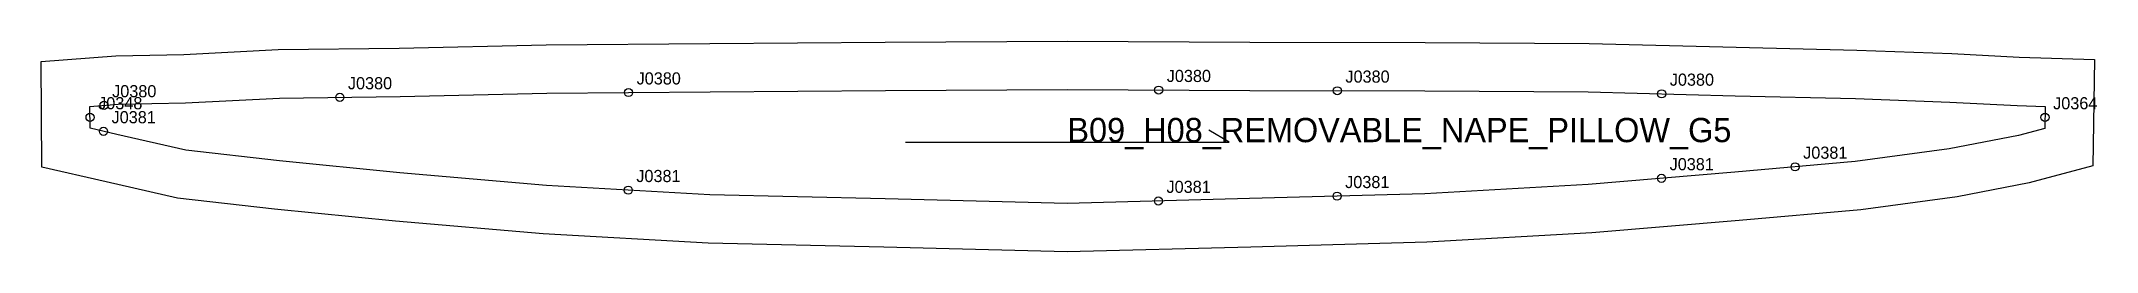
# Model space of a CAD drawing. Header units: millimetres. Extents: x -12 to 496, y -36 to 16.
import ezdxf

# ---------------------------------------------------------------- set-up
doc = ezdxf.new("R2010")
doc.units = ezdxf.units.MM
for name, color, linetype in [('CUT', 1, 'Continuous'), ('GRAIN', 3, 'Continuous'), ('LABEL', 7, 'Continuous'), ('NOTCH', 2, 'Continuous'), ('SEW', 5, 'Continuous')]:
    doc.layers.add(name, color=color, linetype=linetype)

msp = doc.modelspace()

# ---------------------------------------------------------------- linework, layer by layer
at = {"layer": 'CUT'}
msp.add_lwpolyline([(-12.08, 11.1), (6.37, 12.53), (23.17, 12.86), (46.48, 14.05), (76.43, 14.42), (112.74, 15.27), (153.21, 15.58), (196.52, 15.92), (241.62, 16.15), (286.69, 15.93), (330, 15.83), (370.52, 15.6), (406.91, 14.64), (436.74, 13.92), (460.2, 13.08), (476.79, 12.22), (495.45, 11.61), (495.03, -14.67), (479.33, -18.86), (461.48, -22.35), (437.66, -25.55), (407.58, -28.2), (371.17, -31.29), (330.4, -33.58), (286.91, -34.79), (241.56, -35.97), (196.25, -34.81), (152.77, -33.82), (111.98, -31.54), (75.51, -28.34), (45.58, -25.42), (21.64, -22.65), (3.97, -18.61), (-11.9, -15), (-12.08, 11.1)], close=True, dxfattribs=at)
at = {"layer": 'GRAIN'}
for p, q in [((201.58, -8.84), (281.58, -8.84)), ((281.58, -8.84), (276.58, -5.84))]:
    msp.add_line(p, q, dxfattribs=at)
at = {"layer": 'NOTCH'}
for centre in [(3.48, 0.27), (61.75, 2.24), (133.11, 3.43), (264.14, 4.04), (308.3, 3.88), (388.47, 3.12), (0.02, -2.7), (483.22, -2.71), (3.34, -6.16), (421.44, -14.93), (133.04, -20.7), (388.43, -17.78), (264.08, -23.38), (308.24, -22.19)]:
    msp.add_circle(centre, 1, dxfattribs=at)
at = {"layer": 'SEW'}
msp.add_lwpolyline([(0, 0), (6.96, 0.54), (23.59, 0.87), (46.86, 2.06), (76.65, 2.42), (112.92, 3.27), (153.3, 3.58), (196.59, 3.92), (241.62, 4.15), (286.65, 3.93), (329.95, 3.83), (370.33, 3.6), (406.6, 2.65), (436.38, 1.92), (459.67, 1.09), (476.29, 0.23), (483.26, 0), (483.18, -5.42), (476.63, -7.17), (459.53, -10.51), (436.33, -13.62), (406.55, -16.24), (370.32, -19.32), (329.89, -21.59), (286.59, -22.79), (241.56, -23.96), (196.54, -22.81), (153.24, -21.82), (112.84, -19.57), (76.62, -16.39), (46.85, -13.49), (23.67, -10.81), (6.64, -6.91), (0.04, -5.41)], close=True, dxfattribs=at)

# ---------------------------------------------------------------- texts
at = {"layer": 'LABEL'}
for s, height, p in [('J0380', 3, (5.48, 2.27)), ('J0380', 3, (63.75, 4.24)), ('J0380', 3, (135.11, 5.43)), ('J0380', 3, (266.14, 6.04)), ('J0380', 3, (310.3, 5.88)), ('J0380', 3, (390.47, 5.12)), ('J0348', 3, (2.02, -0.7)), ('J0364', 3, (485.22, -0.71)), ('J0381', 3, (5.34, -4.16)), ('B09_H08_REMOVABLE_NAPE_PILLOW_G5', 6, (241.58, -8.84)), ('J0381', 3, (423.44, -12.93)), ('J0381', 3, (390.43, -15.78)), ('J0381', 3, (135.04, -18.7)), ('J0381', 3, (266.08, -21.38)), ('J0381', 3, (310.24, -20.19))]:
    msp.add_text(s, height=height, dxfattribs=at).set_placement(p)

doc.saveas('drawing.dxf')
